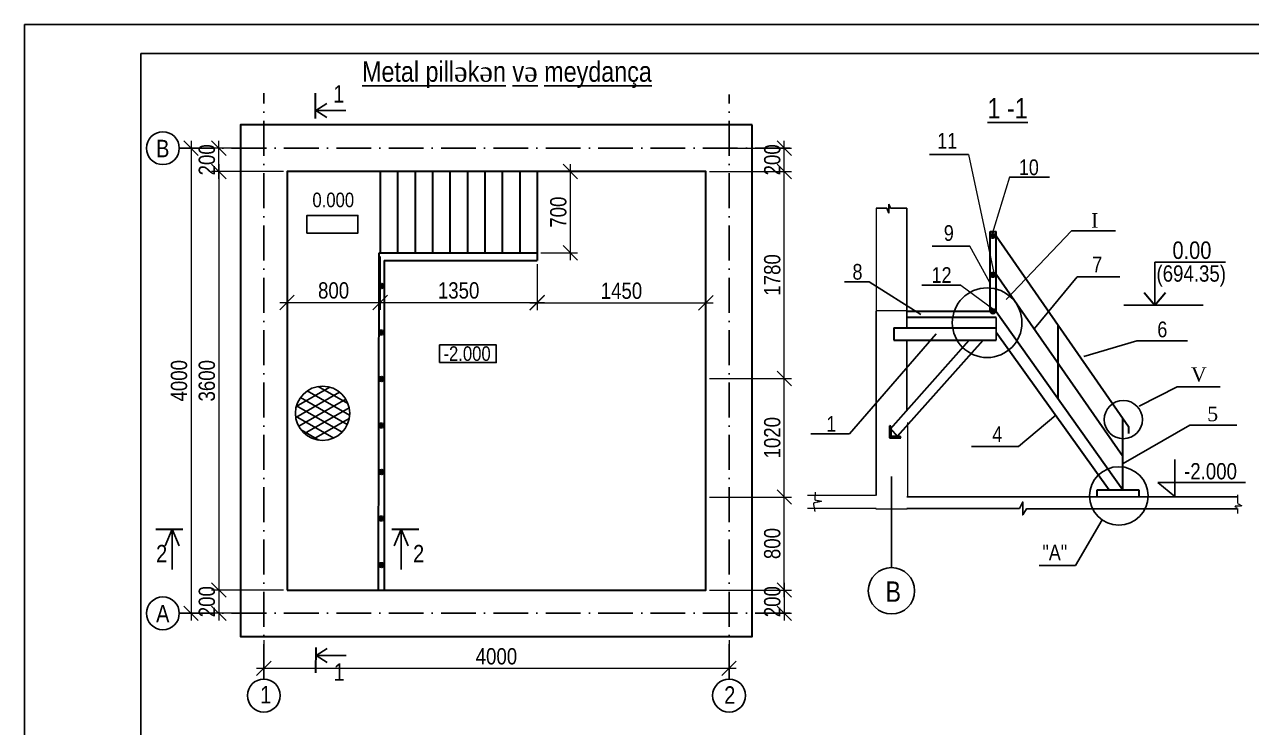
# Model space of a CAD drawing. Header units: millimetres. Extents: x 1321639 to 1366864, y -922319 to -736703.
# Drawn here: x 1326664 to 1347761, y -813757 to -801666 of the extents above; entities that cross this region are included whole.
import ezdxf

# ---------------------------------------------------------------- set-up
doc = ezdxf.new("R2010")
doc.units = ezdxf.units.MM
doc.linetypes.add('ACAD_ISO02W100', pattern=[15, 12, -3])
doc.linetypes.add('ACAD_ISO10W100', pattern=[18, 12, -3, 0, -3])
doc.styles.add('style6', font='ARIALN.TTF', dxfattribs={"height": 300})
doc.styles.add('Times New Roman', font='times.ttf')
doc.styles.add('yazitipi', font='ARIALN.TTF')
doc.dimstyles.new('sevda', dxfattribs={"dimscale": 100, "dimtxt": 2.8, "dimasz": 2.5, "dimexe": 1.25, "dimexo": 0.625, "dimtad": 1, "dimtxsty": 'yazitipi', "dimblk": 'OBLIQUE', "dimcen": 2.5, "dimdle": 1.25, "dimclrd": 253, "dimclre": 253, "dimclrt": 73, "dimaunit": 1, "dimadec": 3, "dimazin": 0, "dimtfac": 1, "dimtmove": 1, "dimatfit": 3, "dimfxl": 1, "dimlwd": 13, "dimlwe": 13, "dimarcsym": 0})

# ---------------------------------------------------------------- blocks, each defined once
blk = doc.blocks.new('dfvdvbvrtb')
at = {"lineweight": 25}
blk.add_line((1482917, -118590), (1523117, -118590), dxfattribs=at)
at = {"color": 1, "lineweight": 25}
blk.add_line((1482917, -146990), (1482917, -118590), dxfattribs=at)
at = {"lineweight": 25, "ltscale": 15}
blk.add_line((1522617, -119090), (1484916, -119090), dxfattribs=at)
at = {"color": 1, "lineweight": 25, "ltscale": 15}
blk.add_line((1484917, -146490), (1484917, -119089), dxfattribs=at)
blk = doc.blocks.new('_Oblique')
at = {"color": 0, "linetype": 'ByBlock', "lineweight": -2}
blk.add_line((-0.5, -0.5), (0.5, 0.5), dxfattribs=at)
blk = doc.blocks.new('*D76')
at = {"color": 253, "lineweight": 13, "ltscale": 15, "transparency": 16777216}
for p, q in [((1331116, -804193), (1329880, -804193)), ((1330005, -804068), (1330005, -811518)), ((1331116, -811393), (1329880, -811393))]:
    blk.add_line(p, q, dxfattribs=at)
at = {"layer": 'Defpoints', "color": 0, "lineweight": 30, "ltscale": 15, "transparency": 16777216}
for p in [(1331178, -804193), (1330005, -811393), (1331178, -811393)]:
    blk.add_point(p, dxfattribs=at)
at = {"color": 253, "lineweight": 13, "ltscale": 15, "transparency": 16777216, "xscale": 250, "yscale": 250, "zscale": 250}
for p, rotation in [((1330005, -804193), 90), ((1330005, -811393), 270)]:
    blk.add_blockref('_Oblique', p, dxfattribs=dict(at, rotation=rotation))
at = {"color": 73, "ltscale": 15, "transparency": 16777216, "insert": (1329800, -807793), "char_height": 280, "attachment_point": 5, "rotation": 90, "style": 'yazitipi'}
blk.add_mtext('{\\C256;3600}', dxfattribs=at)
blk = doc.blocks.new('*D77')
at = {"color": 253, "lineweight": 13, "ltscale": 15, "transparency": 16777216}
for p, q in [((1330316, -803793), (1329880, -803793)), ((1330005, -804318), (1330005, -803668)), ((1331116, -804193), (1329880, -804193))]:
    blk.add_line(p, q, dxfattribs=at)
at = {"layer": 'Defpoints', "color": 0, "lineweight": 30, "ltscale": 15, "transparency": 16777216}
for p in [(1330005, -803793), (1330378, -803793), (1331178, -804193)]:
    blk.add_point(p, dxfattribs=at)
at = {"color": 253, "lineweight": 13, "ltscale": 15, "transparency": 16777216, "xscale": 250, "yscale": 250, "zscale": 250}
for p, rotation in [((1330005, -803793), 90), ((1330005, -804193), 270)]:
    blk.add_blockref('_Oblique', p, dxfattribs=dict(at, rotation=rotation))
at = {"color": 73, "ltscale": 15, "transparency": 16777216, "insert": (1329800, -803993), "char_height": 280, "attachment_point": 5, "rotation": 90, "style": 'yazitipi'}
blk.add_mtext('{\\C256;200}', dxfattribs=at)
blk = doc.blocks.new('*D78')
at = {"color": 253, "lineweight": 13, "ltscale": 15, "transparency": 16777216}
for p, q in [((1331116, -811393), (1329880, -811393)), ((1330005, -811268), (1330005, -811918)), ((1330316, -811793), (1329880, -811793))]:
    blk.add_line(p, q, dxfattribs=at)
at = {"layer": 'Defpoints', "color": 0, "lineweight": 30, "ltscale": 15, "transparency": 16777216}
for p in [(1331178, -811393), (1330005, -811793), (1330378, -811793)]:
    blk.add_point(p, dxfattribs=at)
at = {"color": 253, "lineweight": 13, "ltscale": 15, "transparency": 16777216, "xscale": 250, "yscale": 250, "zscale": 250}
for p, rotation in [((1330005, -811393), 90), ((1330005, -811793), 270)]:
    blk.add_blockref('_Oblique', p, dxfattribs=dict(at, rotation=rotation))
at = {"color": 73, "ltscale": 15, "transparency": 16777216, "insert": (1329800, -811593), "char_height": 280, "attachment_point": 5, "rotation": 90, "style": 'yazitipi'}
blk.add_mtext('{\\C256;200}', dxfattribs=at)
blk = doc.blocks.new('*D79')
at = {"color": 253, "lineweight": 13, "ltscale": 15, "transparency": 16777216}
for p, q in [((1330316, -803793), (1329402, -803793)), ((1329527, -803668), (1329527, -811918)), ((1330316, -811793), (1329402, -811793))]:
    blk.add_line(p, q, dxfattribs=at)
at = {"layer": 'Defpoints', "color": 0, "lineweight": 30, "ltscale": 15, "transparency": 16777216}
for p in [(1330378, -803793), (1329527, -811793), (1330378, -811793)]:
    blk.add_point(p, dxfattribs=at)
at = {"color": 253, "lineweight": 13, "ltscale": 15, "transparency": 16777216, "xscale": 250, "yscale": 250, "zscale": 250}
for p, rotation in [((1329527, -803793), 90), ((1329527, -811793), 270)]:
    blk.add_blockref('_Oblique', p, dxfattribs=dict(at, rotation=rotation))
at = {"color": 73, "ltscale": 15, "transparency": 16777216, "insert": (1329321, -807793), "char_height": 280, "attachment_point": 5, "rotation": 90, "style": 'yazitipi'}
blk.add_mtext('{\\C256;4000}', dxfattribs=at)
blk = doc.blocks.new('*D80')
at = {"color": 253, "lineweight": 13, "ltscale": 15, "transparency": 16777216}
for p, q in [((1338441, -811393), (1339853, -811393)), ((1339728, -811268), (1339728, -811918)), ((1339241, -811793), (1339853, -811793))]:
    blk.add_line(p, q, dxfattribs=at)
at = {"layer": 'Defpoints', "color": 0, "lineweight": 30, "ltscale": 15, "transparency": 16777216}
for p in [(1338378, -811393), (1339178, -811793), (1339728, -811793)]:
    blk.add_point(p, dxfattribs=at)
at = {"color": 253, "lineweight": 13, "ltscale": 15, "transparency": 16777216, "xscale": 250, "yscale": 250, "zscale": 250}
for p, rotation in [((1339728, -811393), 90), ((1339728, -811793), 270)]:
    blk.add_blockref('_Oblique', p, dxfattribs=dict(at, rotation=rotation))
at = {"color": 73, "ltscale": 15, "transparency": 16777216, "insert": (1339522, -811593), "char_height": 280, "attachment_point": 5, "rotation": 90, "style": 'yazitipi'}
blk.add_mtext('{\\C256;200}', dxfattribs=at)
blk = doc.blocks.new('*D81')
at = {"color": 253, "lineweight": 13, "ltscale": 15, "transparency": 16777216}
for p, q in [((1339728, -811518), (1339728, -809668)), ((1338441, -809793), (1339853, -809793)), ((1338441, -811393), (1339853, -811393))]:
    blk.add_line(p, q, dxfattribs=at)
at = {"layer": 'Defpoints', "color": 0, "lineweight": 30, "ltscale": 15, "transparency": 16777216}
for p in [(1338378, -809793), (1339728, -809793), (1338378, -811393)]:
    blk.add_point(p, dxfattribs=at)
at = {"color": 253, "lineweight": 13, "ltscale": 15, "transparency": 16777216, "xscale": 250, "yscale": 250, "zscale": 250}
for p, rotation in [((1339728, -809793), 90), ((1339728, -811393), 270)]:
    blk.add_blockref('_Oblique', p, dxfattribs=dict(at, rotation=rotation))
at = {"color": 73, "ltscale": 15, "transparency": 16777216, "insert": (1339522, -810593), "char_height": 280, "attachment_point": 5, "rotation": 90, "style": 'yazitipi'}
blk.add_mtext('{\\C256;800}', dxfattribs=at)
blk = doc.blocks.new('*D82')
at = {"color": 253, "lineweight": 13, "ltscale": 15, "transparency": 16777216}
for p, q in [((1338441, -807753), (1339853, -807753)), ((1339728, -809918), (1339728, -807628)), ((1338441, -809793), (1339853, -809793))]:
    blk.add_line(p, q, dxfattribs=at)
at = {"layer": 'Defpoints', "color": 0, "lineweight": 30, "ltscale": 15, "transparency": 16777216}
for p in [(1338378, -807753), (1339728, -807753), (1338378, -809793)]:
    blk.add_point(p, dxfattribs=at)
at = {"color": 253, "lineweight": 13, "ltscale": 15, "transparency": 16777216, "xscale": 250, "yscale": 250, "zscale": 250}
for p, rotation in [((1339728, -807753), 90), ((1339728, -809793), 270)]:
    blk.add_blockref('_Oblique', p, dxfattribs=dict(at, rotation=rotation))
at = {"color": 73, "ltscale": 15, "transparency": 16777216, "insert": (1339522, -808773), "char_height": 280, "attachment_point": 5, "rotation": 90, "style": 'yazitipi'}
blk.add_mtext('{\\C256;1020}', dxfattribs=at)
blk = doc.blocks.new('*D83')
at = {"color": 253, "lineweight": 13, "ltscale": 15, "transparency": 16777216}
for p, q in [((1338441, -804193), (1339853, -804193)), ((1339728, -807878), (1339728, -804068)), ((1338441, -807753), (1339853, -807753))]:
    blk.add_line(p, q, dxfattribs=at)
at = {"layer": 'Defpoints', "color": 0, "lineweight": 30, "ltscale": 15, "transparency": 16777216}
for p in [(1338378, -804193), (1339728, -804193), (1338378, -807753)]:
    blk.add_point(p, dxfattribs=at)
at = {"color": 253, "lineweight": 13, "ltscale": 15, "transparency": 16777216, "xscale": 250, "yscale": 250, "zscale": 250}
for p, rotation in [((1339728, -804193), 90), ((1339728, -807753), 270)]:
    blk.add_blockref('_Oblique', p, dxfattribs=dict(at, rotation=rotation))
at = {"color": 73, "ltscale": 15, "transparency": 16777216, "insert": (1339522, -805973), "char_height": 280, "attachment_point": 5, "rotation": 90, "style": 'yazitipi'}
blk.add_mtext('{\\C256;1780}', dxfattribs=at)
blk = doc.blocks.new('*D84')
at = {"color": 253, "lineweight": 13, "ltscale": 15, "transparency": 16777216}
for p, q in [((1338410, -803793), (1339853, -803793)), ((1339728, -804318), (1339728, -803668)), ((1338441, -804193), (1339853, -804193))]:
    blk.add_line(p, q, dxfattribs=at)
at = {"layer": 'Defpoints', "color": 0, "lineweight": 30, "ltscale": 15, "transparency": 16777216}
for p in [(1338348, -803793), (1339728, -803793), (1338378, -804193)]:
    blk.add_point(p, dxfattribs=at)
at = {"color": 253, "lineweight": 13, "ltscale": 15, "transparency": 16777216, "xscale": 250, "yscale": 250, "zscale": 250}
for p, rotation in [((1339728, -803793), 90), ((1339728, -804193), 270)]:
    blk.add_blockref('_Oblique', p, dxfattribs=dict(at, rotation=rotation))
at = {"color": 73, "ltscale": 15, "transparency": 16777216, "insert": (1339522, -803993), "char_height": 280, "attachment_point": 5, "rotation": 90, "style": 'yazitipi'}
blk.add_mtext('{\\C256;200}', dxfattribs=at)
blk = doc.blocks.new('*D85')
at = {"color": 253, "lineweight": 13, "ltscale": 15, "transparency": 16777216}
for p, q in [((1330778, -812256), (1330778, -812864)), ((1338778, -812256), (1338778, -812864)), ((1330653, -812739), (1338903, -812739))]:
    blk.add_line(p, q, dxfattribs=at)
at = {"layer": 'Defpoints', "color": 0, "lineweight": 30, "ltscale": 15, "transparency": 16777216}
for p in [(1330778, -812193), (1338778, -812193), (1338778, -812739)]:
    blk.add_point(p, dxfattribs=at)
at = {"color": 253, "lineweight": 13, "ltscale": 15, "transparency": 16777216, "xscale": 250, "yscale": 250, "zscale": 250, "rotation": 180}
blk.add_blockref('_Oblique', (1330778, -812739), dxfattribs=at)
at = {"color": 253, "lineweight": 13, "ltscale": 15, "transparency": 16777216, "xscale": 250, "yscale": 250, "zscale": 250}
blk.add_blockref('_Oblique', (1338778, -812739), dxfattribs=at)
at = {"color": 73, "ltscale": 15, "transparency": 16777216, "insert": (1334778, -812534), "char_height": 280, "attachment_point": 5, "style": 'yazitipi'}
blk.add_mtext('{\\C256;4000}', dxfattribs=at)
blk = doc.blocks.new('*D315')
at = {"color": 253, "lineweight": 13, "ltscale": 15, "transparency": 16777216}
for p, q in [((1335541, -804193), (1336173, -804193)), ((1336048, -804068), (1336048, -805718)), ((1335542, -805593), (1336173, -805593))]:
    blk.add_line(p, q, dxfattribs=at)
at = {"layer": 'Defpoints', "color": 0, "lineweight": 15, "ltscale": 15, "transparency": 16777216}
for p in [(1335478, -804193), (1335479, -805593), (1336048, -805593)]:
    blk.add_point(p, dxfattribs=at)
at = {"color": 253, "lineweight": 13, "ltscale": 15, "transparency": 16777216, "xscale": 250, "yscale": 250, "zscale": 250}
for p, rotation in [((1336048, -804193), 90), ((1336048, -805593), 270)]:
    blk.add_blockref('_Oblique', p, dxfattribs=dict(at, rotation=rotation))
at = {"color": 73, "ltscale": 15, "transparency": 16777216, "insert": (1335843, -804893), "char_height": 280, "attachment_point": 5, "rotation": 90, "style": 'yazitipi'}
blk.add_mtext('{\\C256;700}', dxfattribs=at)
blk = doc.blocks.new('*D318')
at = {"color": 253, "lineweight": 13, "ltscale": 15, "transparency": 16777216}
for p, q in [((1338378, -804955), (1338378, -806577)), ((1335478, -805786), (1335478, -806577)), ((1335353, -806452), (1338503, -806452))]:
    blk.add_line(p, q, dxfattribs=at)
at = {"layer": 'Defpoints', "color": 0, "lineweight": 15, "ltscale": 15, "transparency": 16777216}
for p in [(1338378, -804893), (1335478, -805724), (1338378, -806452)]:
    blk.add_point(p, dxfattribs=at)
at = {"color": 253, "lineweight": 13, "ltscale": 15, "transparency": 16777216, "xscale": 250, "yscale": 250, "zscale": 250, "rotation": 180}
blk.add_blockref('_Oblique', (1335478, -806452), dxfattribs=at)
at = {"color": 253, "lineweight": 13, "ltscale": 15, "transparency": 16777216, "xscale": 250, "yscale": 250, "zscale": 250}
blk.add_blockref('_Oblique', (1338378, -806452), dxfattribs=at)
at = {"color": 73, "ltscale": 15, "transparency": 16777216, "insert": (1336928, -806246), "char_height": 280, "attachment_point": 5, "style": 'yazitipi'}
blk.add_mtext('{\\C256;1450}', dxfattribs=at)
blk = doc.blocks.new('*D316')
at = {"color": 253, "lineweight": 13, "ltscale": 15, "transparency": 16777216}
for p, q in [((1332778, -805656), (1332778, -806571)), ((1335478, -805786), (1335478, -806571)), ((1332653, -806446), (1335603, -806446))]:
    blk.add_line(p, q, dxfattribs=at)
at = {"layer": 'Defpoints', "color": 0, "lineweight": 15, "ltscale": 15, "transparency": 16777216}
for p in [(1332778, -805593), (1335478, -805724), (1335478, -806446)]:
    blk.add_point(p, dxfattribs=at)
at = {"color": 253, "lineweight": 13, "ltscale": 15, "transparency": 16777216, "xscale": 250, "yscale": 250, "zscale": 250, "rotation": 180}
blk.add_blockref('_Oblique', (1332778, -806446), dxfattribs=at)
at = {"color": 253, "lineweight": 13, "ltscale": 15, "transparency": 16777216, "xscale": 250, "yscale": 250, "zscale": 250}
blk.add_blockref('_Oblique', (1335478, -806446), dxfattribs=at)
at = {"color": 73, "ltscale": 15, "transparency": 16777216, "insert": (1334128, -806241), "char_height": 280, "attachment_point": 5, "style": 'yazitipi'}
blk.add_mtext('{\\C256;1350}', dxfattribs=at)
blk = doc.blocks.new('*D317')
at = {"color": 253, "lineweight": 13, "ltscale": 15, "transparency": 16777216}
for p, q in [((1331178, -805656), (1331178, -806571)), ((1332778, -805786), (1332778, -806571)), ((1331053, -806446), (1332903, -806446))]:
    blk.add_line(p, q, dxfattribs=at)
at = {"layer": 'Defpoints', "color": 0, "lineweight": 15, "ltscale": 15, "transparency": 16777216}
for p in [(1331178, -805593), (1332778, -805724), (1332778, -806446)]:
    blk.add_point(p, dxfattribs=at)
at = {"color": 253, "lineweight": 13, "ltscale": 15, "transparency": 16777216, "xscale": 250, "yscale": 250, "zscale": 250, "rotation": 180}
blk.add_blockref('_Oblique', (1331178, -806446), dxfattribs=at)
at = {"color": 253, "lineweight": 13, "ltscale": 15, "transparency": 16777216, "xscale": 250, "yscale": 250, "zscale": 250}
blk.add_blockref('_Oblique', (1332778, -806446), dxfattribs=at)
at = {"color": 73, "ltscale": 15, "transparency": 16777216, "insert": (1331978, -806241), "char_height": 280, "attachment_point": 5, "style": 'yazitipi'}
blk.add_mtext('{\\C256;800}', dxfattribs=at)

msp = doc.modelspace()

# ---------------------------------------------------------------- hatches: boundary and pattern name
at = {"lineweight": 40}
h = msp.add_hatch(color=7, dxfattribs=at)
edge = h.paths.add_edge_path()
edge.add_arc((1343313.19, -805300.117), 34.996, 10.2933932, 169.7066029)
edge.add_arc((1343344.473, -805302.934), 66.339, 172.1408668, 177.5657344)
edge.add_arc((1343313.19, -805300.117), 34.996, 180, 360)
edge.add_arc((1343281.907, -805302.934), 66.339, 2.4342656, 7.8591315)
h = msp.add_hatch(color=7, dxfattribs=at)
edge = h.paths.add_edge_path()
edge.add_arc((1343316.976, -805970.929), 34.996, 10.2933932, 169.7066029)
edge.add_arc((1343348.259, -805973.747), 66.339, 172.1408668, 177.5657344)
edge.add_arc((1343316.976, -805970.929), 34.996, 180, 360)
edge.add_arc((1343285.693, -805973.747), 66.339, 2.4342656, 7.8591315)
for points in [[(1332835.719, -806162.861, 0.184483331), (1332826.807, -806139.53), (1332774.638, -806139.53, 0.184483331), (1332765.726, -806162.861, 1)], [(1332835.719, -806962.861, 0.184483331), (1332826.807, -806939.53), (1332774.638, -806939.53, 0.184483331), (1332765.726, -806962.861, 1)], [(1332835.719, -807762.861, 0.184483331), (1332826.807, -807739.53), (1332774.638, -807739.53, 0.184483331), (1332765.726, -807762.861, 1)], [(1332835.719, -808562.861, 0.184483331), (1332826.807, -808539.53), (1332774.638, -808539.53, 0.184483331), (1332765.726, -808562.861, 1)], [(1332835.719, -809362.861, 0.184483331), (1332826.807, -809339.53), (1332774.638, -809339.53, 0.184483331), (1332765.726, -809362.861, 1)], [(1332835.719, -810162.861, 0.184483331), (1332826.807, -810139.53), (1332774.638, -810139.53, 0.184483331), (1332765.726, -810162.861, 1)], [(1332835.719, -810962.861, 0.184483331), (1332826.807, -810939.53), (1332774.638, -810939.53, 0.184483331), (1332765.726, -810962.861, 1)]]:
    msp.add_hatch(color=7, dxfattribs=at).paths.add_polyline_path(points)
h = msp.add_hatch(color=7, dxfattribs=at)
edge = h.paths.add_edge_path()
edge.add_arc((1343316.976, -806599.742), 34.996, 10.2933932, 169.7066029)
edge.add_arc((1343348.259, -806602.559), 66.339, 172.1408668, 177.5657344)
edge.add_arc((1343316.976, -806599.742), 34.996, 180, 360)
edge.add_arc((1343285.693, -806602.559), 66.339, 2.4342656, 7.8591315)
h = msp.add_hatch()
h.set_pattern_fill('STEEL', color=256, scale=11.89, style=0)
h.set_pattern_definition([(45, (1241287.818, -819192.53), (-26.693811, 26.693811), []), (45, (1241287.818, -819173.655), (-26.693811, 26.693811), [])])
edge = h.paths.add_edge_path()
edge.add_arc((1341536.845, -808593.709), 23.78, 0, 90.3071211)
edge.add_line((1341536.717, -808569.929), (1341536.717, -808772.808))
edge.add_line((1341536.717, -808772.808), (1341733.442, -808772.808))
edge.add_arc((1341711.423, -808770.796), 22.111, 354.7801427, 439.9072995)
edge.add_line((1341715.298, -808749.028), (1341560.497, -808749.028))
edge.add_line((1341560.497, -808749.028), (1341560.625, -808593.709))

# ---------------------------------------------------------------- linework, layer by layer
at = {"color": 7, "linetype": 'ACAD_ISO10W100', "lineweight": 25, "ltscale": 50}
for p, q in [((1330778.332, -812925.848), (1330778.332, -802847.33)), ((1338778.332, -812925.848), (1338778.332, -802869.497)), ((1329325.129, -803793.161), (1339940.133, -803793.161)), ((1329325.129, -811793.161), (1339940.133, -811793.161))]:
    msp.add_line(p, q, dxfattribs=at)
at = {"color": 7, "lineweight": 30}
for p, q in [((1331664.97, -803281.372), (1331664.677, -802848.198)), ((1332778.331, -804193.161), (1332778.331, -805593.161)), ((1333078.331, -804193.161), (1333078.331, -805593.161)), ((1333378.331, -804193.161), (1333378.331, -805592.729)), ((1333678.331, -804193.161), (1333678.331, -805592.729)), ((1333978.331, -804193.161), (1333978.331, -805592.729)), ((1334278.331, -804193.161), (1334278.331, -805592.729)), ((1334578.331, -804193.161), (1334578.331, -805592.729)), ((1334878.331, -804193.161), (1334878.331, -805592.729)), ((1335178.331, -804193.161), (1335178.331, -805592.729)), ((1335478.331, -804193.161), (1335478.331, -805592.729)), ((1343267.664, -806599.742), (1343267.664, -805226.876)), ((1343267.664, -805226.876), (1343373.539, -805226.876)), ((1343373.539, -806599.742), (1343373.539, -805226.876)), ((1343373.539, -805298.748), (1345644.285, -808577.792)), ((1332747.957, -811393.161), (1332759.477, -805593.161)), ((1332759.477, -805593.161), (1335478.331, -805593.161)), ((1335478.331, -805592.729), (1335478.331, -805723.526)), ((1332848.773, -805723.526), (1335478.331, -805723.526)), ((1332848.773, -805723.526), (1332848.773, -811393.161)), ((1343373.539, -805962.045), (1345549.622, -809088.264)), ((1345913.748, -806277.447), (1346100.963, -806493.867)), ((1346100.963, -806493.867), (1346283.384, -806277.447)), ((1343373.539, -806599.742), (1341835.339, -806599.742)), ((1343373.539, -806705.617), (1341835.339, -806705.617)), ((1343373.539, -806599.742), (1345549.622, -809666.451)), ((1341609.979, -806885.363), (1343373.539, -806885.363)), ((1341609.979, -806885.363), (1341609.979, -807097.113)), ((1343370.972, -806957.235), (1345314.436, -809666.451)), ((1344438.183, -808100.123), (1344438.183, -806836.134)), ((1341555.873, -808617.76), (1342906.834, -807097.385)), ((1341609.979, -807097.113), (1343373.539, -807097.113)), ((1341676.301, -808746.964), (1343145.826, -807097.113)), ((1345549.622, -809666.451), (1345549.622, -808441.094)), ((1341555.873, -808617.76), (1341676.301, -808746.964)), ((1345110.12, -809787.613), (1345110.12, -809666.451)), ((1345110.12, -809666.451), (1345822.358, -809666.451)), ((1345822.358, -809666.451), (1345822.358, -809787.613)), ((1328920.943, -810344.596), (1329387.882, -810344.596)), ((1332978.796, -810344.596), (1333445.735, -810344.596)), ((1331670.005, -812381.411), (1331669.711, -812814.585))]:
    msp.add_line(p, q, dxfattribs=at)
at = {"color": 7}
for p, q in [((1331671.548, -803143.963), (1331863.43, -803024.044)), ((1331671.548, -803143.963), (1332189.068, -803143.963)), ((1331671.548, -803143.963), (1331863.43, -803263.881)), ((1342225.071, -803902.123), (1342894.779, -803902.123)), ((1343601.429, -804292.87), (1344285.791, -804292.87)), ((1341305.964, -804826.236), (1341491.33, -804826.236)), ((1341491.33, -804826.236), (1341523.994, -804909.586)), ((1341523.994, -804909.586), (1341523.994, -804753.33)), ((1341523.994, -804753.33), (1341552.565, -804826.236)), ((1341552.565, -804826.236), (1341835.339, -804826.236)), ((1341835.339, -806885.363), (1341835.339, -804826.236)), ((1343545.165, -806393.338), (1344667.329, -805214.898)), ((1344667.329, -805214.898), (1345421.887, -805214.898)), ((1342271.624, -805477.275), (1342919.683, -805478.346)), ((1346100.963, -806493.867), (1346100.963, -805755.441)), ((1346100.963, -805755.441), (1347316.968, -805755.441)), ((1344028.857, -806895.624), (1344764.067, -806006.964)), ((1344764.067, -806006.964), (1345499.278, -806006.964)), ((1342093.87, -806146.149), (1342763.579, -806146.149)), ((1345566.389, -806493.867), (1346928.69, -806493.867)), ((1341305.964, -809769.368), (1341305.964, -806596.106)), ((1343373.539, -807097.113), (1343373.539, -806707.615)), ((1342339.119, -806984.645), (1340847.362, -808706.496)), ((1341835.339, -808293.462), (1341835.339, -807106.869)), ((1344880.153, -807378.591), (1345789.492, -807108.129)), ((1345789.492, -807108.129), (1346660.137, -807108.129)), ((1345828.188, -808228.613), (1346486.008, -807900.195)), ((1346486.008, -807900.195), (1347221.218, -807900.195)), ((1344396.462, -808383.162), (1343757.989, -808924.086)), ((1345557.321, -809213.866), (1346698.832, -808557.031)), ((1346698.832, -808557.031), (1347511.433, -808557.031)), ((1340847.362, -808706.496), (1340181.839, -808706.496)), ((1343757.989, -808924.086), (1342945.388, -808924.086)), ((1346443.269, -809782.603), (1346443.269, -809149.714)), ((1341570.819, -809438.734), (1341570.819, -811006.678)), ((1346150.116, -809545.74), (1347659.608, -809545.74)), ((1346150.116, -809545.74), (1346443.269, -809782.603)), ((1341835.339, -809787.681), (1347522.084, -809787.681)), ((1345193.496, -810186.717), (1344732.81, -810971.404)), ((1329201.967, -810347.37), (1329082.048, -810630.993)), ((1329201.967, -810347.37), (1329201.967, -811038.453)), ((1329201.967, -810347.37), (1329321.885, -810630.993)), ((1333139.351, -810347.37), (1333019.432, -810630.993)), ((1333139.351, -810347.37), (1333139.351, -811038.453)), ((1333139.351, -810347.37), (1333259.27, -810630.993)), ((1344732.81, -810971.404), (1344110.462, -810971.404)), ((1331676.583, -812518.82), (1331868.465, -812398.902)), ((1331676.583, -812518.82), (1332194.103, -812518.82)), ((1331676.583, -812518.82), (1331868.465, -812638.739))]:
    msp.add_line(p, q, dxfattribs=at)
at = {"color": 7, "lineweight": 20}
for p, q in [((1342894.779, -803902.123), (1343330.963, -805938.849)), ((1343601.429, -804292.87), (1343286.391, -805322.624)), ((1341305.964, -804826.236), (1341305.964, -806596.106)), ((1343264.554, -806105.665), (1342921.113, -805475.802)), ((1342763.579, -806146.149), (1343330.963, -806567.662)), ((1341835.339, -806591.984), (1341305.964, -806591.984))]:
    msp.add_line(p, q, dxfattribs=at)
for p, q in [((1331326.888, -808423.121), (1332079.749, -807988.456)), ((1331336.959, -808233.998), (1331910.929, -807902.616)), ((1331526.589, -807966.442), (1332253.694, -808386.236)), ((1331715.09, -807891.964), (1332223.944, -808185.751)), ((1331339.425, -808225), (1332123.358, -808677.604)), ((1331378.667, -808576.535), (1332186.72, -808110.005)), ((1331408.517, -808081.581), (1332213.017, -808546.059)), ((1331323.889, -808399.338), (1331980.145, -808778.228)), ((1331478.699, -808702.09), (1332245.438, -808259.413)), ((1331418.059, -808637.016), (1331727.225, -808815.513)), ((1331636.641, -808794.211), (1332246.246, -808442.255))]:
    msp.add_line(p, q)
at = {"lineweight": 30}
for p, q in [((1341536.717, -808569.929), (1341536.717, -808772.808)), ((1341560.497, -808592.332), (1341560.497, -808749.028)), ((1345644.285, -808577.792), (1345644.285, -808701.695)), ((1341715.298, -808749.028), (1341560.497, -808749.028))]:
    msp.add_line(p, q, dxfattribs=at)
at = {"color": 7, "linetype": 'ACAD_ISO02W100', "lineweight": 13}
for p, q in [((1341844.548, -808509.434), (1341844.548, -809786.917)), ((1341296.235, -809769.345), (1340125.604, -809769.345)), ((1340370.437, -809866.765), (1340227.673, -809897.775)), ((1340227.673, -809897.775), (1340252.507, -810040.418)), ((1340258.71, -809711.718), (1340252.507, -809841.955)), ((1340252.507, -809841.955), (1340370.437, -809866.765)), ((1347522.084, -809753.705), (1347522.084, -809902.548)), ((1347522.084, -809902.548), (1347596.571, -809945.963)), ((1341305.961, -809990.526), (1340125.326, -809990.526)), ((1341304.651, -809993.479), (1341842.783, -809993.479)), ((1347596.571, -809945.963), (1347472.431, -809952.164)), ((1347472.431, -809952.164), (1347522.084, -809989.375)), ((1347522.084, -809989.375), (1347522.084, -810076.201))]:
    msp.add_line(p, q, dxfattribs=at)
at = {"color": 7, "lineweight": 35}
msp.add_line((1341536.717, -808772.808), (1341733.442, -808772.808), dxfattribs=at)
at = {"color": 7, "lineweight": 30}
for points in [[(1339178.332, -803393.16), (1330378.332, -803393.16), (1330378.332, -812193.161), (1339178.332, -812193.161)], [(1331178.332, -811393.161), (1338378.332, -811393.161), (1338378.332, -804193.161), (1331178.332, -804193.161)]]:
    msp.add_lwpolyline(points, close=True, dxfattribs=at)
for points in [[(1331518.453, -805252.666), (1332396.505, -805252.666), (1332396.505, -804949.228), (1331518.453, -804949.228)], [(1333800.981, -807480.691), (1334774.172, -807480.691), (1334774.172, -807177.253), (1333800.981, -807177.253)]]:
    msp.add_lwpolyline(points, close=True)
at = {"color": 7}
for points in [[(1342074.744, -806653.762), (1341186.617, -806093.52), (1340763.683, -806093.52)], [(1341835.339, -809991.803), (1343771.39, -809989.614), (1343829.738, -809876.012), (1343829.738, -810099.642), (1343890.153, -809996.846), (1347510.328, -809996.846)]]:
    msp.add_lwpolyline(points, dxfattribs=at)
for centre, radius in [((1329042.593, -803793.161), 282.536), ((1343216.255, -806794.676), 598.879), ((1345557.321, -808460.437), 328.91), ((1345479.93, -809774.108), 502.286), ((1341570.819, -811405.525), 398.846), ((1329042.593, -811793.161), 282.536), ((1330778.332, -813208.384), 282.536), ((1338778.332, -813208.384), 282.536)]:
    msp.add_circle(centre, radius, dxfattribs=at)
at = {"color": 7, "lineweight": 40}
for centre in [(1343313.19, -805300.117), (1343316.976, -805970.929), (1332800.722, -806162.861), (1343316.976, -806599.742), (1332800.722, -806962.861), (1332800.722, -807762.861), (1332800.722, -808562.861), (1332800.722, -809362.861), (1332800.722, -810162.861), (1332800.722, -810962.861)]:
    msp.add_circle(centre, 34.996, dxfattribs=at)
msp.add_circle((1331788.229, -808352.857), 466.661)
at = {"lineweight": 30}
for centre in [(1341536.845, -808593.709), (1341710.916, -808772.927)]:
    msp.add_arc(centre, 23.78, 0, 90, dxfattribs=at)

# ---------------------------------------------------------------- block references
msp.add_blockref('dfvdvbvrtb', (-156253.108, -683075.796))

# ---------------------------------------------------------------- texts
at = {"color": 7}
for s, insert, char_height, width, attachment_point, style in [('{\\LMetal pill\\fTimes New Roman|b0|i0|c238|p18;ə\\fArial Narrow|b0|i0|c238|p34;k\\fTimes New Roman|b0|i0|c238|p18;ə\\fArial Narrow|b0|i0|c238|p34;n v\\fTimes New Roman|b0|i0|c238|p18;ə\\fArial Narrow|b0|i0|c238|p34; meydança}', (1332467.485, -802300.323), 350, 7509.82229, 1, 'style6'), ('{\\fArial Narrow|b0|i0|c238|p34;1}', (1331973.121, -802708.807), 300, 1405.98536, 1, 'style6'), ('{\\L1 -1}', (1343222.093, -802931.475), 350, 2475.58028, 1, 'style6'), ('11', (1342357.741, -803530.109), 270, 679.93108, 1, 'style6'), (' B', (1328830.421, -803648.657), 300, 452.73499, 1, 'style6'), ('10', (1343760.946, -803986.735), 270, 522.38638, 1, 'style6'), ('I', (1345004.056, -804910.122), 250, 773.9058, 1, 'Times New Roman'), ('9', (1342470.85, -805116.551), 270, 686.92096, 1, 'style6'), ('{\\C256;0.00}', (1346403.177, -805397.724), 300, 1327.81317, 1, 'style6'), ('7', (1345023.025, -805660.788), 270, 715.8629, 1, 'style6'), ('8', (1340900.548, -805784.175), 270, 831.94884, 1, 'style6'), ('12', (1342260.196, -805839.285), 270, 679.93108, 1, 'style6'), ('6', (1346142.206, -806775.295), 270, 522.38638, 1, 'style6'), ('V', (1346719.67, -807559.998), 250, 386.9529, 1, 'Times New Roman'), ('1', (1340451.298, -808400.607), 270, 831.94884, 1, 'style6'), ('5', (1346999.453, -808237.625), 250, 444.9958, 1, 'Times New Roman'), ('4', (1343304.038, -808577.999), 270, 599.77696, 1, 'style6'), ('-2.000', (1346602.332, -809208.957), 280, 1327.81317, 1, 'style6'), ('{\\fArial Narrow|b0|i0|c238|p34;2}', (1328925.986, -810616.159), 300, 655.98387, 1, 'style6'), ('{\\fArial Narrow|b0|i0|c238|p34;2}', (1333345.197, -810616.159), 300, 230.08238, 1, 'style6'), ('"A"', (1344166.635, -810612.348), 270, 561.08188, 1, 'style6'), ('{\\fArial Narrow|b0|i0|c238|p34;B}', (1341467.734, -811245.127), 350, 327.77651, 1, 'style6'), (' {\\fArial Narrow|b0|i0|c238|p34;A}', (1328830.421, -811648.657), 300, 452.73499, 1, 'style6'), ('{\\fArial Narrow|b0|i0|c238|p34;1}', (1331978.156, -812953.976), 300, 1405.98536, 7, 'style6'), ('1', (1330715.414, -813043.248), 300, 655.98387, 1, 'style6'), ('{\\fArial Narrow|b0|i0|c238|p34;2}', (1338694.839, -813048.625), 300, 655.98387, 1, 'style6')]:
    msp.add_mtext(s, dxfattribs=dict(at, insert=insert, char_height=char_height, width=width, attachment_point=attachment_point, style=style))
at = {"color": 7, "lineweight": 20, "style": 'style6'}
for s, insert, char_height, width, attachment_point in [('{\\fArial Narrow|b0|i0|c238|p34; 0}.000', (1331614.247, -804557.587), 250, 660.54344, 1), ('{\\fArial Narrow|b0|i0|c238|p34;\\C1;(694\\fArial Narrow|b0|i0|c204|p34;.\\fArial Narrow|b0|i0|c238|p34;35)}', (1347322.507, -805808.572), 280, 924.06963, 3), ('-2.000', (1333867.656, -807201.038), 250, 660.54344, 1)]:
    msp.add_mtext(s, dxfattribs=dict(at, insert=insert, char_height=char_height, width=width, attachment_point=attachment_point))

# ---------------------------------------------------------------- dimensions: what is measured, and where the dimension line sits
at = {"ltscale": 15}
for base, p1, p2, picture, middle in [((1329526.569, -811793.161), (1330378.332, -803793.161), (1330378.332, -811793.161), '*D79', (1329321.108, -807793.161)), ((1330005.01, -811393.161), (1331178.332, -804193.161), (1331178.332, -811393.161), '*D76', (1329799.549, -807793.161)), ((1339727.55, -804193.16), (1338378.332, -807753.16), (1338378.332, -804193.16), '*D83', (1339522.09, -805973.16)), ((1339727.55, -807753.16), (1338378.332, -809793.16), (1338378.332, -807753.16), '*D82', (1339522.09, -808773.16)), ((1339727.55, -809793.16), (1338378.332, -811393.161), (1338378.332, -809793.16), '*D81', (1339522.09, -810593.16))]:
    dim = msp.add_linear_dim(base=base, p1=p1, p2=p2, angle=90, text='{\\C256;<>}', dimstyle='sevda', override={"dimlfac": 0.5}, dxfattribs=at)
    dim.commit()
    dim.dimension.update_dxf_attribs({"geometry": picture, "text_midpoint": middle})
for base, p1, p2, picture, middle in [((1330005.01, -803793.161), (1331178.332, -804193.161), (1330378.332, -803793.161), '*D77', (1330005.01, -803993.161)), ((1339727.55, -803793.16), (1338378.332, -804193.16), (1338347.749, -803793.16), '*D84', (1339727.55, -803993.16)), ((1336048.211, -805593.161), (1335478.331, -804193.161), (1335479.066, -805593.161), '*D315', (1336048.211, -804893.161)), ((1330005.01, -811793.161), (1331178.332, -811393.161), (1330378.332, -811793.161), '*D78', (1330005.01, -811593.161)), ((1339727.55, -811793.161), (1338378.332, -811393.161), (1339178.332, -811793.161), '*D80', (1339727.55, -811593.16))]:
    dim = msp.add_linear_dim(base=base, p1=p1, p2=p2, angle=90, text='{\\C256;<>}', dimstyle='sevda', override={"dimlfac": 0.5}, dxfattribs=at)
    dim.commit()
    dim.dimension.update_dxf_attribs({"geometry": picture, "text_midpoint": middle, "dimtype": 160})
for base, p1, p2, picture, middle in [((1338378.332, -806451.564), (1335478.331, -805723.526), (1338378.332, -804892.945), '*D318', (1336928.331, -806246.103)), ((1332778.331, -806446.198), (1331178.332, -805593.161), (1332778.331, -805723.526), '*D317', (1331978.331, -806240.738)), ((1335478.331, -806446.198), (1332778.331, -805593.161), (1335478.331, -805723.526), '*D316', (1334128.331, -806240.738))]:
    dim = msp.add_linear_dim(base=base, p1=p1, p2=p2, text='{\\C256;<>}', dimstyle='sevda', override={"dimlfac": 0.5}, dxfattribs=at)
    dim.commit()
    dim.dimension.update_dxf_attribs({"geometry": picture, "text_midpoint": middle})
dim = msp.add_linear_dim(base=(1338778.332, -812738.971), p1=(1330778.332, -812193.161), p2=(1338778.332, -812193.161), text='{\\C256;<>}', dimstyle='sevda', override={"dimlfac": 0.5}, dxfattribs=at)
dim.commit()
dim.dimension.update_dxf_attribs({"geometry": '*D85', "text_midpoint": (1334778.332, -812738.971), "dimtype": 160})

doc.saveas('drawing.dxf')
